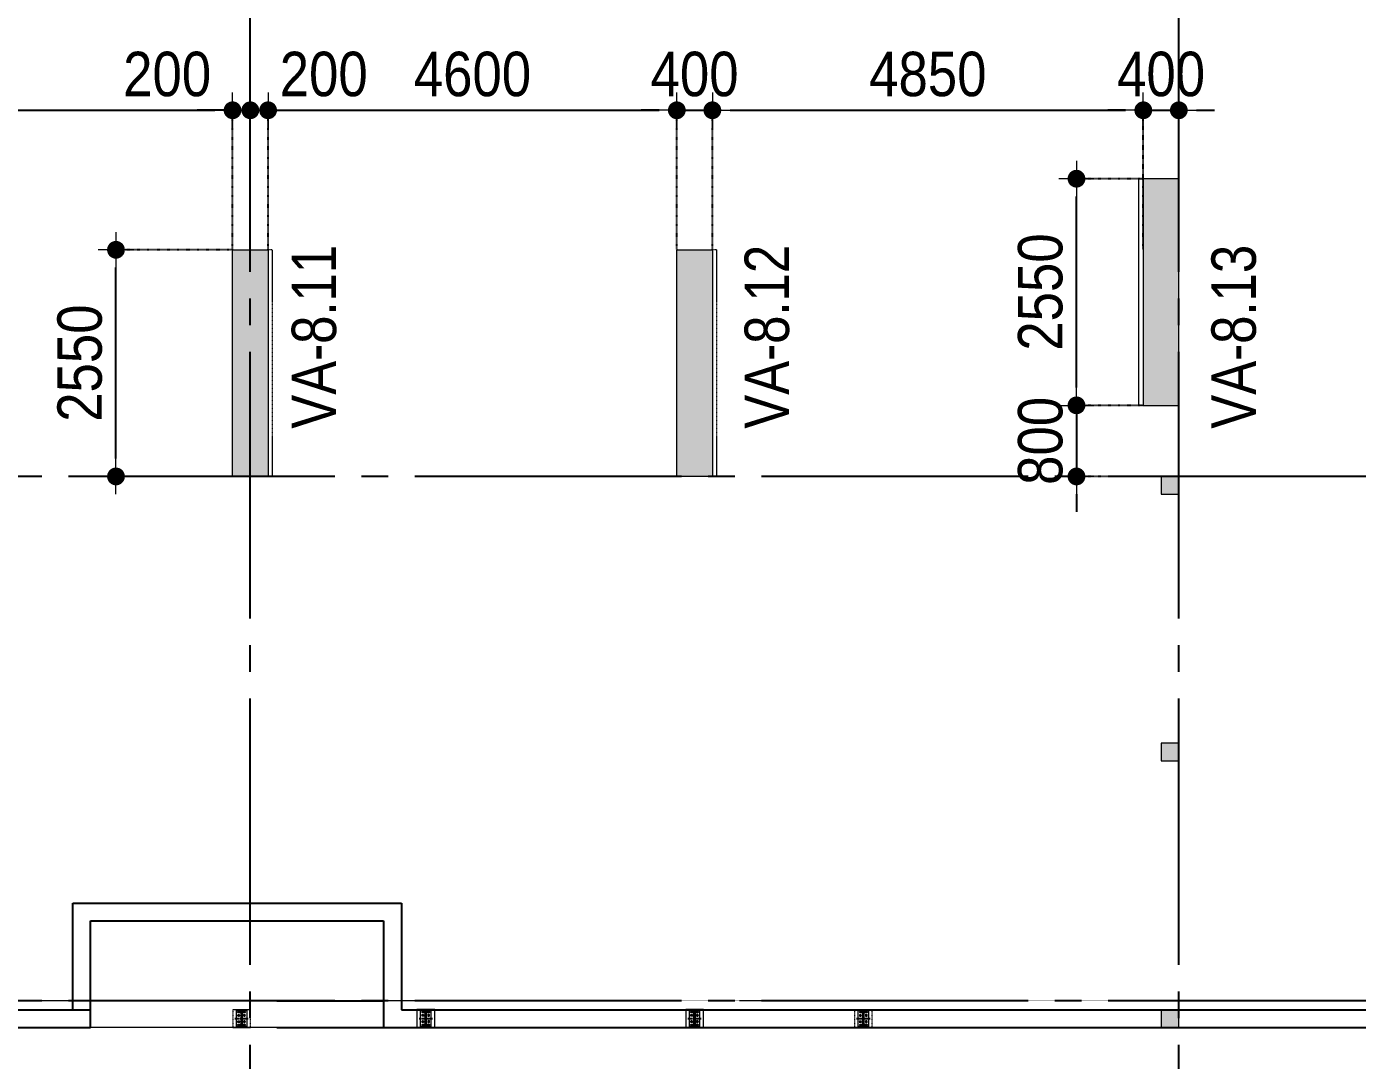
# Model space of a CAD drawing. Header units: millimetres. Extents: x -3973692 to -2843767, y 592734 to 838475.
# Drawn here: x -3538763 to -3523786, y 693661 to 705292 of the extents above; entities that cross this region are included whole.
import ezdxf
from ezdxf.enums import TextEntityAlignment as Align

# ---------------------------------------------------------------- set-up
doc = ezdxf.new("R2010")
doc.units = ezdxf.units.MM
doc.header["$MEASUREMENT"] = 0
doc.header["$PDMODE"] = 3
doc.header["$PDSIZE"] = -20
for name, pattern in [('CHG_XX_Cot_Tang 1$0$CENTER', [20.2, 12.7, -2.5, 2.5, -2.5]), ('CHG_XX_Cot_Tang 1$0$CENTER2', [28.575, 19.05, -3.175, 3.175, -3.175]), ('CHG_XX_Cot_Tang 1$0$HIDDEN', [0.375, 0.25, -0.125]), ('CHG_XX_Cot_Tang 1$0$MB_Luoi truc$0$HTT Hidden 21', [3, 2, -1]), ('CHG_XX_Luoi truc$0$MB_Luoi truc$0$Center101', [13, 10, -1, 1, -1]), ('DIVIDE2', [15.875, 6.35, -3.175, 0, -3.175, 0, -3.175]), ('HIDDEN5', [2.8375, 1.25, -1.5875])]:
    doc.linetypes.add(name, pattern=pattern)
doc.layers.get('0').update_dxf_attribs({"lineweight": 9})
doc.layers.get('Defpoints').update_dxf_attribs({"color": 10, "lineweight": 0})
for name, color, linetype, lineweight in [("'S_General_Dim_1", 1, 'Continuous', 18), ("'S_General_Divide_3 Intermediate", 3, 'DIVIDE2', 40), ("CHG_XX_Cot_Tang 1$0$'S_Steel_Cont_2 Normal", 2, 'Continuous', 25), ("CHG_XX_Cot_Tang 1$0$'S_Steel_Cont_2 Normal_Plate", 150, 'Continuous', 15), ('CHG_XX_Cot_Tang 1$0$Cot thep', 51, 'Continuous', 15), ('CHG_XX_Cot_Tang 1$0$Net thay Tuong', 3, 'Continuous', 20), ('CHG_XX_Cot_Tang 1$0$NS-Pier', 150, 'Continuous', 9), ('CHG_XX_Cot_Tang 1$0$NS-Pier @ 1', 150, 'Continuous', 9), ('CHG_XX_Cot_Tang 1$0$NS-Pier @ 100', 150, 'Continuous', 9), ('CHG_XX_Cot_Tang 1$0$NS-Pier @ 150 VP1', 150, 'Continuous', 9), ('CHG_XX_Cot_Tang 1$0$NS-Pier @ 150 VP2', 150, 'Continuous', 9), ('CHG_XX_Cot_Tang 1$0$NS-Pier @ 150 VP3', 150, 'Continuous', 9), ('CHG_XX_Cot_Tang 1$0$NS-Pier @ 150 VP4', 150, 'Continuous', 9), ('CHG_XX_Cot_Tang 1$0$NS-Pier @ 150 VP5', 150, 'Continuous', 9), ('CHG_XX_Cot_Tang 1$0$NS-Pier @ 150 VP6', 150, 'Continuous', 9), ('CHG_XX_Cot_Tang 1$0$NS-Pier @ 150 VP7', 150, 'Continuous', 9), ('CHG_XX_Cot_Tang 1$0$NS-Pier @ 150 VP8', 150, 'Continuous', 9), ('CHG_XX_Cot_Tang 1$0$NS-Pier @ 150 VP9', 150, 'Continuous', 9), ('CHG_XX_Cot_Tang 1$0$NS-Pier @ 150 VPModel', 150, 'Continuous', 9), ('CHG_XX_Cot_Tang 1$0$NS-Pier @ 200 VP11', 150, 'Continuous', 9), ('CHG_XX_Cot_Tang 1$0$NS-Pier @ 200 VP12', 150, 'Continuous', 9), ('CHG_XX_Cot_Tang 1$0$NS-Pier @ 200 VP13', 150, 'Continuous', 9), ('CHG_XX_Cot_Tang 1$0$NS-Pier @ 200 VP14', 150, 'Continuous', 9), ('CHG_XX_Cot_Tang 1$0$NS-Pier @ 200 VP15', 150, 'Continuous', 9), ('CHG_XX_Cot_Tang 1$0$NS-Pier @ 200 VP16', 150, 'Continuous', 9), ('CHG_XX_Cot_Tang 1$0$NS-Pier @ 200 VP17', 150, 'Continuous', 9), ('CHG_XX_Cot_Tang 1$0$NS-Pier @ 200 VP18', 150, 'Continuous', 9), ('CHG_XX_Cot_Tang 1$0$NS-Pier @ 200 VP19', 150, 'Continuous', 9), ('CHG_XX_Cot_Tang 1$0$NS-Pier @ 200 VP21', 150, 'Continuous', 9), ('CHG_XX_Cot_Tang 1$0$NS-Pier @ 200 VP22', 150, 'Continuous', 9), ('CHG_XX_Cot_Tang 1$0$NS-Pier @ 200 VP23', 150, 'Continuous', 9), ('CHG_XX_Cot_Tang 1$0$NS-Pier @ 200 VP24', 150, 'Continuous', 9), ('CHG_XX_Cot_Tang 1$0$NS-Pier @ 200 VP25', 150, 'Continuous', 9), ('CHG_XX_Cot_Tang 1$0$NS-Pier @ 200 VP26', 150, 'Continuous', 9), ('CHG_XX_Cot_Tang 1$0$NS-Pier @ 200 VP27', 150, 'Continuous', 9), ('CHG_XX_Cot_Tang 1$0$NS-Pier @ 200 VP28', 150, 'Continuous', 9), ('CHG_XX_Cot_Tang 1$0$NS-Pier @ 200 VP30', 150, 'Continuous', 9), ('CHG_XX_Cot_Tang 1$0$NS-Pier @ 200 VP31', 150, 'Continuous', 9), ('CHG_XX_Cot_Tang 1$0$NS-Pier @ 200 VP32', 150, 'Continuous', 9), ('CHG_XX_Cot_Tang 1$0$NS-Pier @ 200 VP33', 150, 'Continuous', 9), ('CHG_XX_Cot_Tang 1$0$NS-Pier @ 200 VP34', 150, 'Continuous', 9), ('CHG_XX_Cot_Tang 1$0$NS-Pier @ 200 VP35', 150, 'Continuous', 9), ('CHG_XX_Cot_Tang 1$0$NS-Pier @ 200 VP36', 150, 'Continuous', 9), ('CHG_XX_Cot_Tang 1$0$NS-Pier @ 200 VP37', 150, 'Continuous', 9), ('CHG_XX_Cot_Tang 1$0$NS-Pier @ 200 VPModel', 150, 'Continuous', 9), ('CHG_XX_Cot_Tang 1$0$NS-Pier @ 350 VP10', 150, 'Continuous', 9), ('CHG_XX_Cot_Tang 1$0$NS-Pier @ 350 VP20', 150, 'Continuous', 9), ('CHG_XX_Cot_Tang 1$0$NS-Pier @ 350 VP29', 150, 'Continuous', 9), ('CHG_XX_Cot_Tang 1$0$NS-Pier @ 350 VPModel', 150, 'Continuous', 9), ('CHG_XX_Cot_Tang 1$0$S_Concrete_Cont_2 Normal', 2, 'Continuous', 13), ('TEXT', 7, 'Continuous', 15)]:
    doc.layers.add(name, color=color, linetype=linetype, lineweight=lineweight)
for name, color, linetype in [("CHG_XX_Cot_Tang 1$0$'S_Concrete_Center_1", 8, 'CHG_XX_Cot_Tang 1$0$CENTER2'), ("CHG_XX_Cot_Tang 1$0$'S_General_Hatch_8", 8, 'Continuous'), ("CHG_XX_Cot_Tang 1$0$'S_Steel_ Bold", 8, 'Continuous'), ('CHG_XX_Cot_Tang 1$0$Vach VH3', 3, 'Continuous'), ('CHG_XX_Luoi truc$0$Grid', 34, 'Continuous'), ('CHG_XX_Luoi truc$0$Grid Line', 251, 'CHG_XX_Luoi truc$0$MB_Luoi truc$0$Center101')]:
    doc.layers.add(name, color=color, linetype=linetype)
doc.styles.add('arial', font='arial.ttf', dxfattribs={"width": 0.85})
doc.styles.add('CHG_XX_Luoi truc$0$MB_Luoi truc$0$Grid A-F$0$VNI-HelveCB', font='')
doc.styles.add('TTP-HelCon', font='')
doc.styles.get('CHG_XX_Luoi truc$0$MB_Luoi truc$0$Grid A-F$0$VNI-HelveCB').set_extended_font_data('VNI-Helve-Condense', bold=True)
doc.styles.get('TTP-HelCon').set_extended_font_data('VNI-Helve-Condense')
doc.dimstyles.new('200', dxfattribs={"dimscale": 200, "dimtxt": 2.5, "dimasz": 1, "dimexe": 0, "dimexo": 0, "dimgap": 0.75, "dimtad": 1, "dimdec": 0, "dimrnd": 10, "dimzin": 9, "dimdsep": 46, "dimtxsty": 'arial', "dimblk1": 'DIMDOT', "dimblk2": 'DIMDOT', "dimsah": 1, "dimcen": 2, "dimdle": 3, "dimclre": 8, "dimclrt": 2, "dimadec": 0, "dimazin": 0, "dimtfac": 1, "dimtdec": 0, "dimtix": 1, "dimtmove": 2, "dimatfit": 3, "dimldrblk": 'DIMPIJL', "dimfxl": 1, "dimtvp": 1.8, "dimtolj": 1, "dimtzin": 0, "dimarcsym": 0})

# ---------------------------------------------------------------- blocks, each defined once
blk = doc.blocks.new('*U3260')
at = {"layer": 'CHG_XX_Cot_Tang 1$0$NS-Pier @ 1'}
h = blk.add_hatch(color=256, dxfattribs=at)
h.dxf.hatch_style = 1
h.paths.add_polyline_path([(400, 0), (0, 0), (0, -2550), (400, -2550)])
at = {"layer": 'CHG_XX_Cot_Tang 1$0$NS-Pier @ 100'}
h = blk.add_hatch(color=256, dxfattribs=at)
h.dxf.hatch_style = 1
h.paths.add_polyline_path([(400, 0), (0, 0), (0, -2550), (400, -2550)])
at = {"layer": 'CHG_XX_Cot_Tang 1$0$NS-Pier @ 150 VP1'}
h = blk.add_hatch(color=256, dxfattribs=at)
h.dxf.hatch_style = 1
h.paths.add_polyline_path([(400, 0), (0, 0), (0, -2550), (400, -2550)])
at = {"layer": 'CHG_XX_Cot_Tang 1$0$NS-Pier @ 150 VP2'}
h = blk.add_hatch(color=256, dxfattribs=at)
h.dxf.hatch_style = 1
h.paths.add_polyline_path([(400, 0), (0, 0), (0, -2550), (400, -2550)])
at = {"layer": 'CHG_XX_Cot_Tang 1$0$NS-Pier @ 150 VP3'}
h = blk.add_hatch(color=256, dxfattribs=at)
h.dxf.hatch_style = 1
h.paths.add_polyline_path([(400, 0), (0, 0), (0, -2550), (400, -2550)])
at = {"layer": 'CHG_XX_Cot_Tang 1$0$NS-Pier @ 150 VP4'}
h = blk.add_hatch(color=256, dxfattribs=at)
h.dxf.hatch_style = 1
h.paths.add_polyline_path([(400, 0), (0, 0), (0, -2550), (400, -2550)])
at = {"layer": 'CHG_XX_Cot_Tang 1$0$NS-Pier @ 150 VP5'}
h = blk.add_hatch(color=256, dxfattribs=at)
h.dxf.hatch_style = 1
h.paths.add_polyline_path([(400, 0), (0, 0), (0, -2550), (400, -2550)])
at = {"layer": 'CHG_XX_Cot_Tang 1$0$NS-Pier @ 150 VP6'}
h = blk.add_hatch(color=256, dxfattribs=at)
h.dxf.hatch_style = 1
h.paths.add_polyline_path([(400, 0), (0, 0), (0, -2550), (400, -2550)])
at = {"layer": 'CHG_XX_Cot_Tang 1$0$NS-Pier @ 150 VP7'}
h = blk.add_hatch(color=256, dxfattribs=at)
h.dxf.hatch_style = 1
h.paths.add_polyline_path([(400, 0), (0, 0), (0, -2550), (400, -2550)])
at = {"layer": 'CHG_XX_Cot_Tang 1$0$NS-Pier @ 150 VP8'}
h = blk.add_hatch(color=256, dxfattribs=at)
h.dxf.hatch_style = 1
h.paths.add_polyline_path([(400, 0), (0, 0), (0, -2550), (400, -2550)])
at = {"layer": 'CHG_XX_Cot_Tang 1$0$NS-Pier @ 150 VP9'}
h = blk.add_hatch(color=256, dxfattribs=at)
h.dxf.hatch_style = 1
h.paths.add_polyline_path([(400, 0), (0, 0), (0, -2550), (400, -2550)])
at = {"layer": 'CHG_XX_Cot_Tang 1$0$NS-Pier @ 150 VPModel'}
h = blk.add_hatch(color=256, dxfattribs=at)
h.dxf.hatch_style = 1
h.paths.add_polyline_path([(400, 0), (0, 0), (0, -2550), (400, -2550)])
at = {"layer": 'CHG_XX_Cot_Tang 1$0$NS-Pier @ 200 VP11'}
h = blk.add_hatch(color=256, dxfattribs=at)
h.dxf.hatch_style = 1
h.paths.add_polyline_path([(400, 0), (0, 0), (0, -2550), (400, -2550)])
at = {"layer": 'CHG_XX_Cot_Tang 1$0$NS-Pier @ 200 VP12'}
h = blk.add_hatch(color=256, dxfattribs=at)
h.dxf.hatch_style = 1
h.paths.add_polyline_path([(400, 0), (0, 0), (0, -2550), (400, -2550)])
at = {"layer": 'CHG_XX_Cot_Tang 1$0$NS-Pier @ 200 VP13'}
h = blk.add_hatch(color=256, dxfattribs=at)
h.dxf.hatch_style = 1
h.paths.add_polyline_path([(400, 0), (0, 0), (0, -2550), (400, -2550)])
at = {"layer": 'CHG_XX_Cot_Tang 1$0$NS-Pier @ 200 VP14'}
h = blk.add_hatch(color=256, dxfattribs=at)
h.dxf.hatch_style = 1
h.paths.add_polyline_path([(400, 0), (0, 0), (0, -2550), (400, -2550)])
at = {"layer": 'CHG_XX_Cot_Tang 1$0$NS-Pier @ 200 VP15'}
h = blk.add_hatch(color=256, dxfattribs=at)
h.dxf.hatch_style = 1
h.paths.add_polyline_path([(400, 0), (0, 0), (0, -2550), (400, -2550)])
at = {"layer": 'CHG_XX_Cot_Tang 1$0$NS-Pier @ 200 VP16'}
h = blk.add_hatch(color=256, dxfattribs=at)
h.dxf.hatch_style = 1
h.paths.add_polyline_path([(400, 0), (0, 0), (0, -2550), (400, -2550)])
at = {"layer": 'CHG_XX_Cot_Tang 1$0$NS-Pier @ 200 VP17'}
h = blk.add_hatch(color=256, dxfattribs=at)
h.dxf.hatch_style = 1
h.paths.add_polyline_path([(400, 0), (0, 0), (0, -2550), (400, -2550)])
at = {"layer": 'CHG_XX_Cot_Tang 1$0$NS-Pier @ 200 VP18'}
h = blk.add_hatch(color=256, dxfattribs=at)
h.dxf.hatch_style = 1
h.paths.add_polyline_path([(400, 0), (0, 0), (0, -2550), (400, -2550)])
at = {"layer": 'CHG_XX_Cot_Tang 1$0$NS-Pier @ 200 VP19'}
h = blk.add_hatch(color=256, dxfattribs=at)
h.dxf.hatch_style = 1
h.paths.add_polyline_path([(400, 0), (0, 0), (0, -2550), (400, -2550)])
at = {"layer": 'CHG_XX_Cot_Tang 1$0$NS-Pier @ 200 VP21'}
h = blk.add_hatch(color=256, dxfattribs=at)
h.dxf.hatch_style = 1
h.paths.add_polyline_path([(400, 0), (0, 0), (0, -2550), (400, -2550)])
at = {"layer": 'CHG_XX_Cot_Tang 1$0$NS-Pier @ 200 VP22'}
h = blk.add_hatch(color=256, dxfattribs=at)
h.dxf.hatch_style = 1
h.paths.add_polyline_path([(400, 0), (0, 0), (0, -2550), (400, -2550)])
at = {"layer": 'CHG_XX_Cot_Tang 1$0$NS-Pier @ 200 VP23'}
h = blk.add_hatch(color=256, dxfattribs=at)
h.dxf.hatch_style = 1
h.paths.add_polyline_path([(400, 0), (0, 0), (0, -2550), (400, -2550)])
at = {"layer": 'CHG_XX_Cot_Tang 1$0$NS-Pier @ 200 VP24'}
h = blk.add_hatch(color=256, dxfattribs=at)
h.dxf.hatch_style = 1
h.paths.add_polyline_path([(400, 0), (0, 0), (0, -2550), (400, -2550)])
at = {"layer": 'CHG_XX_Cot_Tang 1$0$NS-Pier @ 200 VP25'}
h = blk.add_hatch(color=256, dxfattribs=at)
h.dxf.hatch_style = 1
h.paths.add_polyline_path([(400, 0), (0, 0), (0, -2550), (400, -2550)])
at = {"layer": 'CHG_XX_Cot_Tang 1$0$NS-Pier @ 200 VP26'}
h = blk.add_hatch(color=256, dxfattribs=at)
h.dxf.hatch_style = 1
h.paths.add_polyline_path([(400, 0), (0, 0), (0, -2550), (400, -2550)])
at = {"layer": 'CHG_XX_Cot_Tang 1$0$NS-Pier @ 200 VP27'}
h = blk.add_hatch(color=256, dxfattribs=at)
h.dxf.hatch_style = 1
h.paths.add_polyline_path([(400, 0), (0, 0), (0, -2550), (400, -2550)])
at = {"layer": 'CHG_XX_Cot_Tang 1$0$NS-Pier @ 200 VP28'}
h = blk.add_hatch(color=256, dxfattribs=at)
h.dxf.hatch_style = 1
h.paths.add_polyline_path([(400, 0), (0, 0), (0, -2550), (400, -2550)])
at = {"layer": 'CHG_XX_Cot_Tang 1$0$NS-Pier @ 200 VP30'}
h = blk.add_hatch(color=256, dxfattribs=at)
h.dxf.hatch_style = 1
h.paths.add_polyline_path([(400, 0), (0, 0), (0, -2550), (400, -2550)])
at = {"layer": 'CHG_XX_Cot_Tang 1$0$NS-Pier @ 200 VP31'}
h = blk.add_hatch(color=256, dxfattribs=at)
h.dxf.hatch_style = 1
h.paths.add_polyline_path([(400, 0), (0, 0), (0, -2550), (400, -2550)])
at = {"layer": 'CHG_XX_Cot_Tang 1$0$NS-Pier @ 200 VP32'}
h = blk.add_hatch(color=256, dxfattribs=at)
h.dxf.hatch_style = 1
h.paths.add_polyline_path([(400, 0), (0, 0), (0, -2550), (400, -2550)])
at = {"layer": 'CHG_XX_Cot_Tang 1$0$NS-Pier @ 200 VP33'}
h = blk.add_hatch(color=256, dxfattribs=at)
h.dxf.hatch_style = 1
h.paths.add_polyline_path([(400, 0), (0, 0), (0, -2550), (400, -2550)])
at = {"layer": 'CHG_XX_Cot_Tang 1$0$NS-Pier @ 200 VP34'}
h = blk.add_hatch(color=256, dxfattribs=at)
h.dxf.hatch_style = 1
h.paths.add_polyline_path([(400, 0), (0, 0), (0, -2550), (400, -2550)])
at = {"layer": 'CHG_XX_Cot_Tang 1$0$NS-Pier @ 200 VP35'}
h = blk.add_hatch(color=256, dxfattribs=at)
h.dxf.hatch_style = 1
h.paths.add_polyline_path([(400, 0), (0, 0), (0, -2550), (400, -2550)])
at = {"layer": 'CHG_XX_Cot_Tang 1$0$NS-Pier @ 200 VP36'}
h = blk.add_hatch(color=256, dxfattribs=at)
h.dxf.hatch_style = 1
h.paths.add_polyline_path([(400, 0), (0, 0), (0, -2550), (400, -2550)])
at = {"layer": 'CHG_XX_Cot_Tang 1$0$NS-Pier @ 200 VP37'}
h = blk.add_hatch(color=256, dxfattribs=at)
h.dxf.hatch_style = 1
h.paths.add_polyline_path([(400, 0), (0, 0), (0, -2550), (400, -2550)])
at = {"layer": 'CHG_XX_Cot_Tang 1$0$NS-Pier @ 200 VPModel'}
h = blk.add_hatch(color=256, dxfattribs=at)
h.dxf.hatch_style = 1
h.paths.add_polyline_path([(400, 0), (0, 0), (0, -2550), (400, -2550)])
at = {"layer": 'CHG_XX_Cot_Tang 1$0$NS-Pier @ 350 VP10'}
h = blk.add_hatch(color=256, dxfattribs=at)
h.dxf.hatch_style = 1
h.paths.add_polyline_path([(400, 0), (0, 0), (0, -2550), (400, -2550)])
at = {"layer": 'CHG_XX_Cot_Tang 1$0$NS-Pier @ 350 VP20'}
h = blk.add_hatch(color=256, dxfattribs=at)
h.dxf.hatch_style = 1
h.paths.add_polyline_path([(400, 0), (0, 0), (0, -2550), (400, -2550)])
at = {"layer": 'CHG_XX_Cot_Tang 1$0$NS-Pier @ 350 VP29'}
h = blk.add_hatch(color=256, dxfattribs=at)
h.dxf.hatch_style = 1
h.paths.add_polyline_path([(400, 0), (0, 0), (0, -2550), (400, -2550)])
at = {"layer": 'CHG_XX_Cot_Tang 1$0$NS-Pier @ 350 VPModel'}
h = blk.add_hatch(color=256, dxfattribs=at)
h.dxf.hatch_style = 1
h.paths.add_polyline_path([(400, 0), (0, 0), (0, -2550), (400, -2550)])
blk = doc.blocks.new('CHG_XX_Cot_Tang 1$0$Block A_C450x2250')
at = {"layer": 'CHG_XX_Cot_Tang 1$0$NS-Pier', "color": 9, "linetype": 'CHG_XX_Cot_Tang 1$0$MB_Luoi truc$0$HTT Hidden 21'}
blk.add_lwpolyline([(0, 0), (-50, 0), (-50, -2550), (0, -2550)], dxfattribs=at)
at = {"layer": 'CHG_XX_Cot_Tang 1$0$NS-Pier'}
blk.add_lwpolyline([(400, -2550), (0, -2550), (0, 0), (400, 0)], close=True, dxfattribs=at)
blk.add_blockref('*U3260', (0, 0), dxfattribs=at)
blk = doc.blocks.new('*U2973')
at = {"layer": "CHG_XX_Cot_Tang 1$0$'S_Steel_ Bold", "linetype": 'CHG_XX_Cot_Tang 1$0$CENTER', "ltscale": 0.05}
for p, q in [((-13, 0), (13, 0)), ((0, 13), (0, -13))]:
    blk.add_line(p, q, dxfattribs=at)
at = {"layer": "CHG_XX_Cot_Tang 1$0$'S_Steel_ Bold", "color": 1}
blk.add_circle((0, 0), 7, dxfattribs=at)
blk = doc.blocks.new('CHG_XX_Cot_Tang 1$0$A$C42BB3C5E')
at = {"color": 8, "linetype": 'CHG_XX_Cot_Tang 1$0$MB_Luoi truc$0$HTT Hidden 21'}
blk.add_lwpolyline([(-75, -113), (125, -113), (125, 87), (-75, 87)], close=True, dxfattribs=at)
at = {"layer": "CHG_XX_Cot_Tang 1$0$'S_Concrete_Center_1"}
for p, q in [((25, 63), (25, -88)), ((125, -13), (-83, -13))]:
    blk.add_line(p, q, dxfattribs=at)
at = {"layer": "CHG_XX_Cot_Tang 1$0$'S_Steel_Cont_2 Normal"}
blk.add_lwpolyline([(-37, -15, 0.414214), (-43, -21), (-43, -50), (-50, -50), (-50, 25), (-43, 25), (-43, -4, 0.414214), (-37, -10), (87, -10, 0.414214), (93, -4), (93, 25), (100, 25), (100, -50), (93, -50), (93, -21, 0.414214), (87, -15)], format="xyb", close=True, dxfattribs=at)
at = {"layer": "CHG_XX_Cot_Tang 1$0$'S_Steel_Cont_2 Normal_Plate"}
blk.add_lwpolyline([(115, 45), (115, -70), (-65, -70), (-65, 45)], close=True, dxfattribs=at)
at = {"layer": "CHG_XX_Cot_Tang 1$0$'S_Steel_ Bold"}
for p in [(-10, 20), (60, 20)]:
    blk.add_blockref('*U2973', p, dxfattribs=at)
at = {"layer": "CHG_XX_Cot_Tang 1$0$'S_Steel_ Bold", "xscale": -1, "rotation": 180}
for p in [(-10, -45), (60, -45)]:
    blk.add_blockref('*U2973', p, dxfattribs=at)
blk = doc.blocks.new('CHG_XX_Cot_Tang 1$0$net pergola')
at = {"layer": 'CHG_XX_Cot_Tang 1$0$Net thay Tuong', "rotation": 90}
for p in [(-22279, 32625), (-20206, 32626), (-17181, 32626), (-15281, 32625)]:
    blk.add_blockref('CHG_XX_Cot_Tang 1$0$A$C42BB3C5E', p, dxfattribs=at)
blk = doc.blocks.new('CHG_XX_Cot_Tang 1$0$cot thong gio')
at = {"layer": 'CHG_XX_Cot_Tang 1$0$S_Concrete_Cont_2 Normal', "color": 3, "ltscale": 0.8}
blk.add_lwpolyline([(-100, -70), (100, -70), (100, 130), (-100, 130)], close=True, dxfattribs=at)
blk.add_solid([(-100, 130), (-100, -70), (100, 130), (100, -70)], dxfattribs=at)
blk = doc.blocks.new('*U2841')
at = {"layer": 'CHG_XX_Luoi truc$0$Grid Line'}
blk.add_line((0, 0), (0, 608), dxfattribs=at)
at = {"layer": 'CHG_XX_Luoi truc$0$Grid', "lineweight": -2, "style": 'CHG_XX_Luoi truc$0$MB_Luoi truc$0$Grid A-F$0$VNI-HelveCB'}
for tag, p in [('GRIDSUB', (0, 617)), ('GRID', (0, -9))]:
    blk.add_attdef(tag, text='', height=5, dxfattribs=at).set_placement(p, align=Align.MIDDLE)
blk = doc.blocks.new('*U2843')
at = {"layer": 'CHG_XX_Luoi truc$0$Grid Line'}
blk.add_line((0, 0), (0, 438), dxfattribs=at)
at = {"layer": 'CHG_XX_Luoi truc$0$Grid', "lineweight": -2, "style": 'CHG_XX_Luoi truc$0$MB_Luoi truc$0$Grid A-F$0$VNI-HelveCB'}
for tag, p in [('GRIDSUB', (0, 447)), ('GRID', (0, -9))]:
    blk.add_attdef(tag, text='', height=5, dxfattribs=at).set_placement(p, align=Align.MIDDLE)
blk = doc.blocks.new('CHG_XX_Luoi truc')
at = {"layer": 'CHG_XX_Luoi truc$0$Grid', "xscale": 300, "yscale": 300, "zscale": 300}
for p in [(12250, -12747), (22700, -12747)]:
    blk.add_blockref('*U2841', p, dxfattribs=at)
at = {"layer": 'CHG_XX_Luoi truc$0$Grid', "xscale": 300.0000000000013, "yscale": 300.0000000000013, "zscale": 300.0000000000013, "rotation": 90}
for p in [(110703, 90250), (110703, 84350)]:
    blk.add_blockref('*U2843', p, dxfattribs=at)
blk = doc.blocks.new('CHG_XX_Cot_Tang 1')
at = {"layer": "CHG_XX_Cot_Tang 1$0$'S_General_Hatch_8", "ltscale": 0.8}
for points in [[(12549.9, 84350), (13749.9, 84350)], [(12549.9, 84050), (13749.9, 84050)]]:
    blk.add_lwpolyline(points, dxfattribs=at)
at = {"layer": 'CHG_XX_Cot_Tang 1$0$NS-Pier', "linetype": 'CHG_XX_Cot_Tang 1$0$HIDDEN', "ltscale": 5}
blk.add_line((32650, 84350), (100, 84350), dxfattribs=at)
at = {"layer": 'CHG_XX_Cot_Tang 1$0$NS-Pier', "linetype": 'Continuous', "ltscale": 5}
blk.add_line((32350, 84050), (-300, 84050), dxfattribs=at)
blk.add_lwpolyline([(-300, 85450), (-10900, 85450), (-10900, 163400), (99639.2, 163400), (106050, 158254.3), (106050, -6022), (103575.5, -9000), (32350, -9000), (32350, 84050), (-300, 84050)], close=True, dxfattribs=at)
at = {"layer": 'CHG_XX_Cot_Tang 1$0$NS-Pier', "linetype": 'CHG_XX_Cot_Tang 1$0$HIDDEN', "ltscale": 5}
blk.add_lwpolyline([(32650, 84350), (0, 84350), (0, 85750), (-10600, 85750), (-10600, 163100), (99533.7, 163100), (105750, 158110.4), (105750, -5913.6), (103434.7, -8700), (32650, -8700), (32650, 84350), (32650, -8700), (103404.7, -8700)], dxfattribs=at)
at = {"layer": 'CHG_XX_Cot_Tang 1$0$Vach VH3'}
for p, q in [((10251.1, 85450), (13950, 85450)), ((10251.1, 84249.9), (10251.1, 85450)), ((13950, 85450), (13950, 84250)), ((10451.1, 84050), (10451.1, 85250)), ((10451.1, 85250), (13750, 85250)), ((13750, 85250), (13750, 84050)), ((-1838.1, 84250), (10451.1, 84250)), ((13950, 84250), (32550, 84250)), ((-2000.3, 84050), (10451.1, 84050)), ((13734.6, 84050), (32350, 84050))]:
    blk.add_line(p, q, dxfattribs=at)
at = {"layer": 'CHG_XX_Cot_Tang 1$0$Cot thep'}
blk.add_blockref('CHG_XX_Cot_Tang 1$0$net pergola', (34418.2, 51500), dxfattribs=at)
at = {"layer": 'CHG_XX_Cot_Tang 1$0$NS-Pier'}
blk.add_blockref('CHG_XX_Luoi truc', (0, 0), dxfattribs=at)
at = {"layer": 'CHG_XX_Cot_Tang 1$0$NS-Pier', "xscale": -1, "rotation": 180}
blk.add_blockref('CHG_XX_Cot_Tang 1$0$Block A_C450x2250', (22300, 91050), dxfattribs=at)
at = {"layer": 'CHG_XX_Cot_Tang 1$0$NS-Pier', "rotation": 180}
for p in [(12450, 90250), (17450, 90250)]:
    blk.add_blockref('CHG_XX_Cot_Tang 1$0$Block A_C450x2250', p, dxfattribs=at)
at = {"layer": 'CHG_XX_Cot_Tang 1$0$S_Concrete_Cont_2 Normal'}
for p in [(22600, 90119.6), (22600, 87120), (22600, 84120)]:
    blk.add_blockref('CHG_XX_Cot_Tang 1$0$cot thong gio', p, dxfattribs=at)
blk = doc.blocks.new('DIMDOT')
for p, q in [((0, -1), (0, 1)), ((1, 0), (-1, 0))]:
    blk.add_line(p, q)
at = {"const_width": 0.5}
blk.add_lwpolyline([(-0.25, 0, 1), (0.25, 0, 1)], format="xyb", close=True, dxfattribs=at)
blk = doc.blocks.new('*D70')
at = {"layer": "'S_General_Dim_1", "color": 8, "linetype": 'HIDDEN5', "lineweight": -2, "transparency": 16777216}
for p, q in [((-3536445, 702781), (-3537757, 702781)), ((-3536445, 700231), (-3537757, 700231))]:
    blk.add_line(p, q, dxfattribs=at)
at = {"layer": "'S_General_Dim_1", "color": 0, "lineweight": -2, "transparency": 16777216}
blk.add_line((-3537757, 700431), (-3537757, 702581), dxfattribs=at)
at = {"layer": 'Defpoints', "color": 0, "transparency": 16777216}
for p in [(-3537757, 702781), (-3536445, 702781), (-3536445, 700231)]:
    blk.add_point(p, dxfattribs=at)
at = {"layer": "'S_General_Dim_1", "color": 0, "lineweight": -2, "transparency": 16777216, "xscale": 200, "yscale": 200, "zscale": 200}
for p, rotation in [((-3537757, 702781), 90), ((-3537757, 700231), 270)]:
    blk.add_blockref('DIMDOT', p, dxfattribs=dict(at, rotation=rotation))
at = {"layer": "'S_General_Dim_1", "color": 2, "transparency": 16777216, "insert": (-3538163, 701506), "char_height": 500, "attachment_point": 5, "rotation": 90, "style": 'arial'}
blk.add_mtext('\\A1;2550', dxfattribs=at)
blk = doc.blocks.new('DIMPIJL')
at = {"linetype": 'ByBlock'}
blk.add_solid([(-2.5, 0.417), (-2.5, -0.417), (0, 0)], dxfattribs=at)
blk = doc.blocks.new('*D71')
at = {"layer": "'S_General_Dim_1", "color": 8, "linetype": 'HIDDEN5', "lineweight": -2, "transparency": 16777216}
for p, q in [((-3544095, 702781), (-3544095, 704351)), ((-3536445, 702781), (-3536445, 704351))]:
    blk.add_line(p, q, dxfattribs=at)
at = {"layer": "'S_General_Dim_1", "color": 0, "lineweight": -2, "transparency": 16777216}
blk.add_line((-3543895, 704351), (-3536645, 704351), dxfattribs=at)
at = {"layer": 'Defpoints', "color": 0, "transparency": 16777216}
for p in [(-3536445, 704351), (-3544095, 702781), (-3536445, 702781)]:
    blk.add_point(p, dxfattribs=at)
at = {"layer": "'S_General_Dim_1", "color": 0, "lineweight": -2, "transparency": 16777216, "xscale": 200, "yscale": 200, "zscale": 200, "rotation": 180}
blk.add_blockref('DIMDOT', (-3544095, 704351), dxfattribs=at)
at = {"layer": "'S_General_Dim_1", "color": 0, "lineweight": -2, "transparency": 16777216, "xscale": 200, "yscale": 200, "zscale": 200}
blk.add_blockref('DIMDOT', (-3536445, 704351), dxfattribs=at)
at = {"layer": "'S_General_Dim_1", "color": 2, "transparency": 16777216, "insert": (-3540270, 704756), "char_height": 500, "attachment_point": 5, "style": 'arial'}
blk.add_mtext('\\A1;7650', dxfattribs=at)
blk = doc.blocks.new('*D72')
at = {"layer": "'S_General_Dim_1", "color": 0, "lineweight": -2, "transparency": 16777216}
for p, q in [((-3536645, 704351), (-3536845, 704351)), ((-3536445, 704351), (-3536245, 704351)), ((-3536045, 704351), (-3535845, 704351))]:
    blk.add_line(p, q, dxfattribs=at)
at = {"layer": "'S_General_Dim_1", "color": 8, "linetype": 'HIDDEN5', "lineweight": -2, "transparency": 16777216}
for p, q in [((-3536445, 702781), (-3536445, 704351)), ((-3536245, 702781), (-3536245, 704351))]:
    blk.add_line(p, q, dxfattribs=at)
at = {"layer": 'Defpoints', "color": 0, "transparency": 16777216}
for p in [(-3536245, 704351), (-3536445, 702781), (-3536245, 702781)]:
    blk.add_point(p, dxfattribs=at)
at = {"layer": "'S_General_Dim_1", "color": 0, "lineweight": -2, "transparency": 16777216, "xscale": 200, "yscale": 200, "zscale": 200}
blk.add_blockref('DIMDOT', (-3536445, 704351), dxfattribs=at)
at = {"layer": "'S_General_Dim_1", "color": 0, "lineweight": -2, "transparency": 16777216, "xscale": 200, "yscale": 200, "zscale": 200, "rotation": 180}
blk.add_blockref('DIMDOT', (-3536245, 704351), dxfattribs=at)
at = {"layer": "'S_General_Dim_1", "color": 2, "transparency": 16777216, "insert": (-3537181, 704756), "char_height": 500, "attachment_point": 5, "style": 'arial'}
blk.add_mtext('\\A1;200', dxfattribs=at)
blk = doc.blocks.new('*D73')
at = {"layer": "'S_General_Dim_1", "color": 0, "lineweight": -2, "transparency": 16777216}
for p, q in [((-3536445, 704351), (-3536645, 704351)), ((-3536245, 704351), (-3536045, 704351)), ((-3535845, 704351), (-3535645, 704351))]:
    blk.add_line(p, q, dxfattribs=at)
at = {"layer": "'S_General_Dim_1", "color": 8, "linetype": 'HIDDEN5', "lineweight": -2, "transparency": 16777216}
for p, q in [((-3536245, 702781), (-3536245, 704351)), ((-3536045, 702781), (-3536045, 704351))]:
    blk.add_line(p, q, dxfattribs=at)
at = {"layer": 'Defpoints', "color": 0, "transparency": 16777216}
for p in [(-3536045, 704351), (-3536245, 702781), (-3536045, 702781)]:
    blk.add_point(p, dxfattribs=at)
at = {"layer": "'S_General_Dim_1", "color": 0, "lineweight": -2, "transparency": 16777216, "xscale": 200, "yscale": 200, "zscale": 200}
blk.add_blockref('DIMDOT', (-3536245, 704351), dxfattribs=at)
at = {"layer": "'S_General_Dim_1", "color": 0, "lineweight": -2, "transparency": 16777216, "xscale": 200, "yscale": 200, "zscale": 200, "rotation": 180}
blk.add_blockref('DIMDOT', (-3536045, 704351), dxfattribs=at)
at = {"layer": "'S_General_Dim_1", "color": 2, "transparency": 16777216, "insert": (-3535419, 704756), "char_height": 500, "attachment_point": 5, "style": 'arial'}
blk.add_mtext('\\A1;200', dxfattribs=at)
blk = doc.blocks.new('*D74')
at = {"layer": "'S_General_Dim_1", "color": 8, "linetype": 'HIDDEN5', "lineweight": -2, "transparency": 16777216}
for p, q in [((-3536045, 702781), (-3536045, 704351)), ((-3531445, 702781), (-3531445, 704351))]:
    blk.add_line(p, q, dxfattribs=at)
at = {"layer": "'S_General_Dim_1", "color": 0, "lineweight": -2, "transparency": 16777216}
blk.add_line((-3535845, 704351), (-3531645, 704351), dxfattribs=at)
at = {"layer": 'Defpoints', "color": 0, "transparency": 16777216}
for p in [(-3531445, 704351), (-3536045, 702781), (-3531445, 702781)]:
    blk.add_point(p, dxfattribs=at)
at = {"layer": "'S_General_Dim_1", "color": 0, "lineweight": -2, "transparency": 16777216, "xscale": 200, "yscale": 200, "zscale": 200, "rotation": 180}
blk.add_blockref('DIMDOT', (-3536045, 704351), dxfattribs=at)
at = {"layer": "'S_General_Dim_1", "color": 0, "lineweight": -2, "transparency": 16777216, "xscale": 200, "yscale": 200, "zscale": 200}
blk.add_blockref('DIMDOT', (-3531445, 704351), dxfattribs=at)
at = {"layer": "'S_General_Dim_1", "color": 2, "transparency": 16777216, "insert": (-3533745, 704756), "char_height": 500, "attachment_point": 5, "style": 'arial'}
blk.add_mtext('\\A1;4600', dxfattribs=at)
blk = doc.blocks.new('*D75')
at = {"layer": "'S_General_Dim_1", "color": 0, "lineweight": -2, "transparency": 16777216}
for p, q in [((-3531645, 704351), (-3531845, 704351)), ((-3531445, 704351), (-3531045, 704351)), ((-3530845, 704351), (-3530645, 704351))]:
    blk.add_line(p, q, dxfattribs=at)
at = {"layer": "'S_General_Dim_1", "color": 8, "linetype": 'HIDDEN5', "lineweight": -2, "transparency": 16777216}
for p, q in [((-3531445, 702781), (-3531445, 704351)), ((-3531045, 702781), (-3531045, 704351))]:
    blk.add_line(p, q, dxfattribs=at)
at = {"layer": 'Defpoints', "color": 0, "transparency": 16777216}
for p in [(-3531045, 704351), (-3531445, 702781), (-3531045, 702781)]:
    blk.add_point(p, dxfattribs=at)
at = {"layer": "'S_General_Dim_1", "color": 0, "lineweight": -2, "transparency": 16777216, "xscale": 200, "yscale": 200, "zscale": 200}
blk.add_blockref('DIMDOT', (-3531445, 704351), dxfattribs=at)
at = {"layer": "'S_General_Dim_1", "color": 0, "lineweight": -2, "transparency": 16777216, "xscale": 200, "yscale": 200, "zscale": 200, "rotation": 180}
blk.add_blockref('DIMDOT', (-3531045, 704351), dxfattribs=at)
at = {"layer": "'S_General_Dim_1", "color": 2, "transparency": 16777216, "insert": (-3531245, 704756), "char_height": 500, "attachment_point": 5, "style": 'arial'}
blk.add_mtext('\\A1;400', dxfattribs=at)
blk = doc.blocks.new('*D76')
at = {"layer": "'S_General_Dim_1", "color": 8, "linetype": 'HIDDEN5', "lineweight": -2, "transparency": 16777216}
for p, q in [((-3531045, 702781), (-3531045, 704351)), ((-3526195, 702781), (-3526195, 704351))]:
    blk.add_line(p, q, dxfattribs=at)
at = {"layer": "'S_General_Dim_1", "color": 0, "lineweight": -2, "transparency": 16777216}
blk.add_line((-3530845, 704351), (-3526395, 704351), dxfattribs=at)
at = {"layer": 'Defpoints', "color": 0, "transparency": 16777216}
for p in [(-3526195, 704351), (-3531045, 702781), (-3526195, 702781)]:
    blk.add_point(p, dxfattribs=at)
at = {"layer": "'S_General_Dim_1", "color": 0, "lineweight": -2, "transparency": 16777216, "xscale": 200, "yscale": 200, "zscale": 200, "rotation": 180}
blk.add_blockref('DIMDOT', (-3531045, 704351), dxfattribs=at)
at = {"layer": "'S_General_Dim_1", "color": 0, "lineweight": -2, "transparency": 16777216, "xscale": 200, "yscale": 200, "zscale": 200}
blk.add_blockref('DIMDOT', (-3526195, 704351), dxfattribs=at)
at = {"layer": "'S_General_Dim_1", "color": 2, "transparency": 16777216, "insert": (-3528620, 704756), "char_height": 500, "attachment_point": 5, "style": 'arial'}
blk.add_mtext('\\A1;4850', dxfattribs=at)
blk = doc.blocks.new('*D77')
at = {"layer": "'S_General_Dim_1", "color": 0, "lineweight": -2, "transparency": 16777216}
for p, q in [((-3526395, 704351), (-3526595, 704351)), ((-3526195, 704351), (-3525795, 704351)), ((-3525595, 704351), (-3525395, 704351))]:
    blk.add_line(p, q, dxfattribs=at)
at = {"layer": "'S_General_Dim_1", "color": 8, "linetype": 'HIDDEN5', "lineweight": -2, "transparency": 16777216}
for p, q in [((-3526195, 703581), (-3526195, 704351)), ((-3525795, 703581), (-3525795, 704351))]:
    blk.add_line(p, q, dxfattribs=at)
at = {"layer": 'Defpoints', "color": 0, "transparency": 16777216}
for p in [(-3525795, 704351), (-3526195, 703581), (-3525795, 703581)]:
    blk.add_point(p, dxfattribs=at)
at = {"layer": "'S_General_Dim_1", "color": 0, "lineweight": -2, "transparency": 16777216, "xscale": 200, "yscale": 200, "zscale": 200}
blk.add_blockref('DIMDOT', (-3526195, 704351), dxfattribs=at)
at = {"layer": "'S_General_Dim_1", "color": 0, "lineweight": -2, "transparency": 16777216, "xscale": 200, "yscale": 200, "zscale": 200, "rotation": 180}
blk.add_blockref('DIMDOT', (-3525795, 704351), dxfattribs=at)
at = {"layer": "'S_General_Dim_1", "color": 2, "transparency": 16777216, "insert": (-3525995, 704756), "char_height": 500, "attachment_point": 5, "style": 'arial'}
blk.add_mtext('\\A1;400', dxfattribs=at)
blk = doc.blocks.new('*D78')
at = {"layer": "'S_General_Dim_1", "color": 0, "lineweight": -2, "transparency": 16777216}
for p, q in [((-3526947, 701231), (-3526947, 701431)), ((-3526947, 701031), (-3526947, 700231)), ((-3526947, 700031), (-3526947, 699831))]:
    blk.add_line(p, q, dxfattribs=at)
at = {"layer": "'S_General_Dim_1", "color": 8, "linetype": 'HIDDEN5', "lineweight": -2, "transparency": 16777216}
for p, q in [((-3526195, 701031), (-3526947, 701031)), ((-3526195, 700231), (-3526947, 700231))]:
    blk.add_line(p, q, dxfattribs=at)
at = {"layer": 'Defpoints', "color": 0, "transparency": 16777216}
for p in [(-3526195, 701031), (-3526947, 700231), (-3526195, 700231)]:
    blk.add_point(p, dxfattribs=at)
at = {"layer": "'S_General_Dim_1", "color": 0, "lineweight": -2, "transparency": 16777216, "xscale": 200, "yscale": 200, "zscale": 200}
for p, rotation in [((-3526947, 701031), 270), ((-3526947, 700231), 90)]:
    blk.add_blockref('DIMDOT', p, dxfattribs=dict(at, rotation=rotation))
at = {"layer": "'S_General_Dim_1", "color": 2, "transparency": 16777216, "insert": (-3527352, 700631), "char_height": 500, "attachment_point": 5, "rotation": 90, "style": 'arial'}
blk.add_mtext('\\A1;800', dxfattribs=at)
blk = doc.blocks.new('*D79')
at = {"layer": "'S_General_Dim_1", "color": 8, "linetype": 'HIDDEN5', "lineweight": -2, "transparency": 16777216}
for p, q in [((-3526195, 703581), (-3526947, 703581)), ((-3526195, 701031), (-3526947, 701031))]:
    blk.add_line(p, q, dxfattribs=at)
at = {"layer": "'S_General_Dim_1", "color": 0, "lineweight": -2, "transparency": 16777216}
blk.add_line((-3526947, 701231), (-3526947, 703381), dxfattribs=at)
at = {"layer": 'Defpoints', "color": 0, "transparency": 16777216}
for p in [(-3526947, 703581), (-3526195, 703581), (-3526195, 701031)]:
    blk.add_point(p, dxfattribs=at)
at = {"layer": "'S_General_Dim_1", "color": 0, "lineweight": -2, "transparency": 16777216, "xscale": 200, "yscale": 200, "zscale": 200}
for p, rotation in [((-3526947, 703581), 90), ((-3526947, 701031), 270)]:
    blk.add_blockref('DIMDOT', p, dxfattribs=dict(at, rotation=rotation))
at = {"layer": "'S_General_Dim_1", "color": 2, "transparency": 16777216, "insert": (-3527352, 702306), "char_height": 500, "attachment_point": 5, "rotation": 90, "style": 'arial'}
blk.add_mtext('\\A1;2550', dxfattribs=at)
blk = doc.blocks.new('a')
at = {"layer": 'TEXT', "color": 3, "style": 'TTP-HelCon'}
for s, p in [('VA-8.11', (13216, -61463)), ('VA-8.12', (18313, -61463)), ('VA-8.13', (23567, -61463))]:
    blk.add_text(s, height=500, rotation=90, dxfattribs=at).set_placement(p)

msp = doc.modelspace()

# ---------------------------------------------------------------- block references
at = {"layer": "'S_General_Divide_3 Intermediate"}
msp.add_blockref('CHG_XX_Cot_Tang 1', (-3548495.2, 609981), dxfattribs=at)
at = {"layer": 'TEXT'}
msp.add_blockref('a', (-3548495.2, 762231), dxfattribs=at)

# ---------------------------------------------------------------- dimensions: what is measured, and where the dimension line sits
at = {"layer": "'S_General_Dim_1"}
for base, p1, p2, picture, middle in [((-3536445.2, 704351.1), (-3544095.2, 702781), (-3536445.2, 702781), '*D71', (-3540270.2, 704756.4)), ((-3531445.2, 704351.1), (-3536045.2, 702781), (-3531445.2, 702781), '*D74', (-3533745.2, 704756.4)), ((-3531045.2, 704351.1), (-3531445.2, 702781), (-3531045.2, 702781), '*D75', (-3531245.2, 704756.4)), ((-3526195.2, 704351.1), (-3531045.2, 702781), (-3526195.2, 702781), '*D76', (-3528620.2, 704756.4)), ((-3525795.2, 704351.1), (-3526195.2, 703581), (-3525795.2, 703581), '*D77', (-3525995.2, 704756.4))]:
    dim = msp.add_linear_dim(base=base, p1=p1, p2=p2, dimstyle='200', dxfattribs=at)
    dim.commit()
    dim.dimension.update_dxf_attribs({"geometry": picture, "text_midpoint": middle})
for base, p1, p2, picture, middle in [((-3536245.2, 704351.1), (-3536445.2, 702781), (-3536245.2, 702781), '*D72', (-3537181, 704756.4)), ((-3536045.2, 704351.1), (-3536245.2, 702781), (-3536045.2, 702781), '*D73', (-3535418.8, 704756.4))]:
    dim = msp.add_linear_dim(base=base, p1=p1, p2=p2, dimstyle='200', dxfattribs=at)
    dim.commit()
    dim.dimension.update_dxf_attribs({"geometry": picture, "text_midpoint": middle, "dimtype": 160})
for base, p1, p2, picture, middle in [((-3526947.1, 703581), (-3526195.2, 701031), (-3526195.2, 703581), '*D79', (-3527352.4, 702306)), ((-3537757.3, 702781), (-3536445.2, 700231), (-3536445.2, 702781), '*D70', (-3538162.6, 701506)), ((-3526947.1, 700231), (-3526195.2, 701031), (-3526195.2, 700231), '*D78', (-3527352.4, 700631))]:
    dim = msp.add_linear_dim(base=base, p1=p1, p2=p2, angle=90, dimstyle='200', dxfattribs=at)
    dim.commit()
    dim.dimension.update_dxf_attribs({"geometry": picture, "text_midpoint": middle})

doc.saveas('drawing.dxf')
